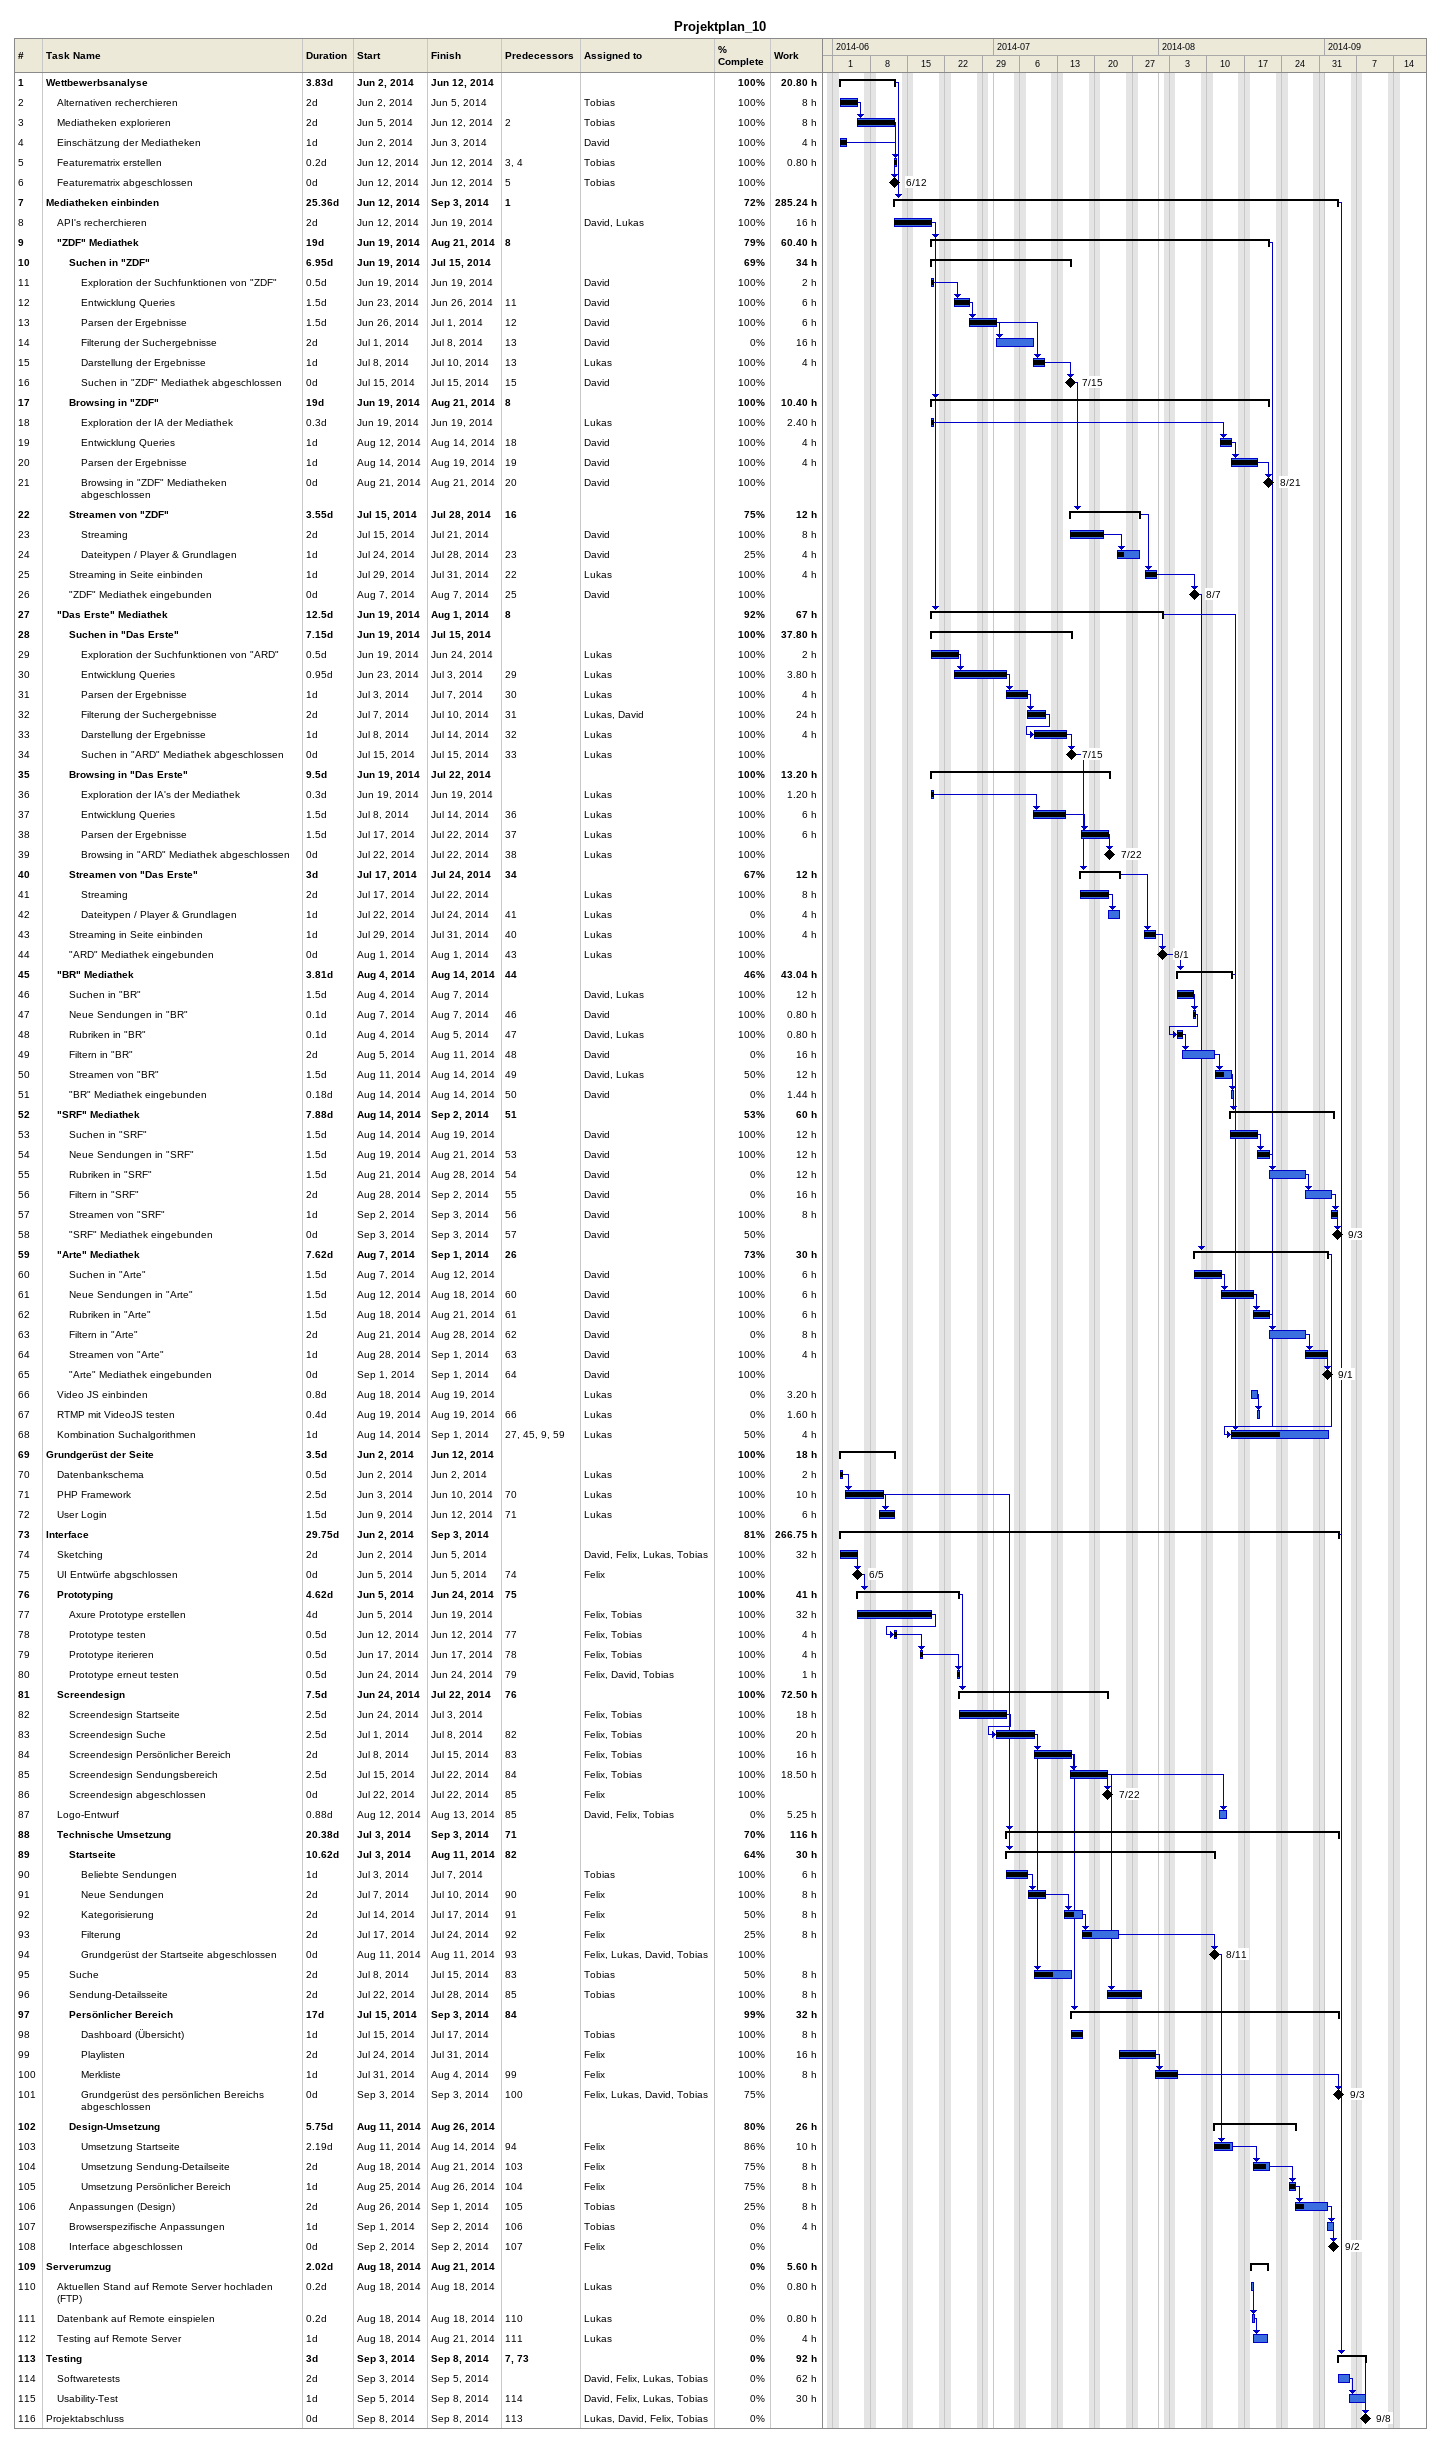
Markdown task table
Projektplan_10

| ID | Level | Task | Duration | Start | Finish | Predecessors | Resources | % complete | Work (h) |
|---|---|---|---|---|---|---|---|---|---|
| 1 | 1 | **Wettbewerbsanalyse** | 3.83d | 2014-06-02 | 2014-06-12 |  |  | 100 | 20.80 |
| 2 | 2 | Alternativen recherchieren | 2d | 2014-06-02 | 2014-06-05 |  | Tobias | 100 | 8 |
| 3 | 2 | Mediatheken explorieren | 2d | 2014-06-05 | 2014-06-12 | 2 | Tobias | 100 | 8 |
| 4 | 2 | Einschätzung der Mediatheken | 1d | 2014-06-02 | 2014-06-03 |  | David | 100 | 4 |
| 5 | 2 | Featurematrix erstellen | 0.2d | 2014-06-12 | 2014-06-12 | 3, 4 | Tobias | 100 | 0.80 |
| 6 | 2 | Featurematrix abgeschlossen | 0d | 2014-06-12 | 2014-06-12 | 5 | Tobias | 100 |  |
| 7 | 1 | **Mediatheken einbinden** | 25.36d | 2014-06-12 | 2014-09-03 | 1 |  | 72 | 285.24 |
| 8 | 2 | API's recherchieren | 2d | 2014-06-12 | 2014-06-19 |  | David, Lukas | 100 | 16 |
| 9 | 2 | **"ZDF" Mediathek** | 19d | 2014-06-19 | 2014-08-21 | 8 |  | 79 | 60.40 |
| 10 | 3 | **Suchen in "ZDF"** | 6.95d | 2014-06-19 | 2014-07-15 |  |  | 69 | 34 |
| 11 | 4 | Exploration der Suchfunktionen von "ZDF" | 0.5d | 2014-06-19 | 2014-06-19 |  | David | 100 | 2 |
| 12 | 4 | Entwicklung Queries | 1.5d | 2014-06-23 | 2014-06-26 | 11 | David | 100 | 6 |
| 13 | 4 | Parsen der Ergebnisse | 1.5d | 2014-06-26 | 2014-07-01 | 12 | David | 100 | 6 |
| 14 | 4 | Filterung der Suchergebnisse | 2d | 2014-07-01 | 2014-07-08 | 13 | David | 0 | 16 |
| 15 | 4 | Darstellung der Ergebnisse | 1d | 2014-07-08 | 2014-07-10 | 13 | Lukas | 100 | 4 |
| 16 | 4 | Suchen in "ZDF" Mediathek abgeschlossen | 0d | 2014-07-15 | 2014-07-15 | 15 | David | 100 |  |
| 17 | 3 | **Browsing in "ZDF"** | 19d | 2014-06-19 | 2014-08-21 | 8 |  | 100 | 10.40 |
| 18 | 4 | Exploration der IA der Mediathek | 0.3d | 2014-06-19 | 2014-06-19 |  | Lukas | 100 | 2.40 |
| 19 | 4 | Entwicklung Queries | 1d | 2014-08-12 | 2014-08-14 | 18 | David | 100 | 4 |
| 20 | 4 | Parsen der Ergebnisse | 1d | 2014-08-14 | 2014-08-19 | 19 | David | 100 | 4 |
| 21 | 4 | Browsing in "ZDF" Mediatheken abgeschlossen | 0d | 2014-08-21 | 2014-08-21 | 20 | David | 100 |  |
| 22 | 3 | **Streamen von "ZDF"** | 3.55d | 2014-07-15 | 2014-07-28 | 16 |  | 75 | 12 |
| 23 | 4 | Streaming | 2d | 2014-07-15 | 2014-07-21 |  | David | 100 | 8 |
| 24 | 4 | Dateitypen / Player & Grundlagen | 1d | 2014-07-24 | 2014-07-28 | 23 | David | 25 | 4 |
| 25 | 3 | Streaming in Seite einbinden | 1d | 2014-07-29 | 2014-07-31 | 22 | Lukas | 100 | 4 |
| 26 | 3 | "ZDF" Mediathek eingebunden | 0d | 2014-08-07 | 2014-08-07 | 25 | David | 100 |  |
| 27 | 2 | **"Das Erste" Mediathek** | 12.5d | 2014-06-19 | 2014-08-01 | 8 |  | 92 | 67 |
| 28 | 3 | **Suchen in "Das Erste"** | 7.15d | 2014-06-19 | 2014-07-15 |  |  | 100 | 37.80 |
| 29 | 4 | Exploration der Suchfunktionen von "ARD" | 0.5d | 2014-06-19 | 2014-06-24 |  | Lukas | 100 | 2 |
| 30 | 4 | Entwicklung Queries | 0.95d | 2014-06-23 | 2014-07-03 | 29 | Lukas | 100 | 3.80 |
| 31 | 4 | Parsen der Ergebnisse | 1d | 2014-07-03 | 2014-07-07 | 30 | Lukas | 100 | 4 |
| 32 | 4 | Filterung der Suchergebnisse | 2d | 2014-07-07 | 2014-07-10 | 31 | Lukas, David | 100 | 24 |
| 33 | 4 | Darstellung der Ergebnisse | 1d | 2014-07-08 | 2014-07-14 | 32 | Lukas | 100 | 4 |
| 34 | 4 | Suchen in "ARD" Mediathek abgeschlossen | 0d | 2014-07-15 | 2014-07-15 | 33 | Lukas | 100 |  |
| 35 | 3 | **Browsing in "Das Erste"** | 9.5d | 2014-06-19 | 2014-07-22 |  |  | 100 | 13.20 |
| 36 | 4 | Exploration der IA's der Mediathek | 0.3d | 2014-06-19 | 2014-06-19 |  | Lukas | 100 | 1.20 |
| 37 | 4 | Entwicklung Queries | 1.5d | 2014-07-08 | 2014-07-14 | 36 | Lukas | 100 | 6 |
| 38 | 4 | Parsen der Ergebnisse | 1.5d | 2014-07-17 | 2014-07-22 | 37 | Lukas | 100 | 6 |
| 39 | 4 | Browsing in "ARD" Mediathek abgeschlossen | 0d | 2014-07-22 | 2014-07-22 | 38 | Lukas | 100 |  |
| 40 | 3 | **Streamen von "Das Erste"** | 3d | 2014-07-17 | 2014-07-24 | 34 |  | 67 | 12 |
| 41 | 4 | Streaming | 2d | 2014-07-17 | 2014-07-22 |  | Lukas | 100 | 8 |
| 42 | 4 | Dateitypen / Player & Grundlagen | 1d | 2014-07-22 | 2014-07-24 | 41 | Lukas | 0 | 4 |
| 43 | 3 | Streaming in Seite einbinden | 1d | 2014-07-29 | 2014-07-31 | 40 | Lukas | 100 | 4 |
| 44 | 3 | "ARD" Mediathek eingebunden | 0d | 2014-08-01 | 2014-08-01 | 43 | Lukas | 100 |  |
| 45 | 2 | **"BR" Mediathek** | 3.81d | 2014-08-04 | 2014-08-14 | 44 |  | 46 | 43.04 |
| 46 | 3 | Suchen in "BR" | 1.5d | 2014-08-04 | 2014-08-07 |  | David, Lukas | 100 | 12 |
| 47 | 3 | Neue Sendungen in "BR" | 0.1d | 2014-08-07 | 2014-08-07 | 46 | David | 100 | 0.80 |
| 48 | 3 | Rubriken in "BR" | 0.1d | 2014-08-04 | 2014-08-05 | 47 | David, Lukas | 100 | 0.80 |
| 49 | 3 | Filtern in "BR" | 2d | 2014-08-05 | 2014-08-11 | 48 | David | 0 | 16 |
| 50 | 3 | Streamen von "BR" | 1.5d | 2014-08-11 | 2014-08-14 | 49 | David, Lukas | 50 | 12 |
| 51 | 3 | "BR" Mediathek eingebunden | 0.18d | 2014-08-14 | 2014-08-14 | 50 | David | 0 | 1.44 |
| 52 | 2 | **"SRF" Mediathek** | 7.88d | 2014-08-14 | 2014-09-02 | 51 |  | 53 | 60 |
| 53 | 3 | Suchen in "SRF" | 1.5d | 2014-08-14 | 2014-08-19 |  | David | 100 | 12 |
| 54 | 3 | Neue Sendungen in "SRF" | 1.5d | 2014-08-19 | 2014-08-21 | 53 | David | 100 | 12 |
| 55 | 3 | Rubriken in "SRF" | 1.5d | 2014-08-21 | 2014-08-28 | 54 | David | 0 | 12 |
| 56 | 3 | Filtern in "SRF" | 2d | 2014-08-28 | 2014-09-02 | 55 | David | 0 | 16 |
| 57 | 3 | Streamen von "SRF" | 1d | 2014-09-02 | 2014-09-03 | 56 | David | 100 | 8 |
| 58 | 3 | "SRF" Mediathek eingebunden | 0d | 2014-09-03 | 2014-09-03 | 57 | David | 50 |  |
| 59 | 2 | **"Arte" Mediathek** | 7.62d | 2014-08-07 | 2014-09-01 | 26 |  | 73 | 30 |
| 60 | 3 | Suchen in "Arte" | 1.5d | 2014-08-07 | 2014-08-12 |  | David | 100 | 6 |
| 61 | 3 | Neue Sendungen in "Arte" | 1.5d | 2014-08-12 | 2014-08-18 | 60 | David | 100 | 6 |
| 62 | 3 | Rubriken in "Arte" | 1.5d | 2014-08-18 | 2014-08-21 | 61 | David | 100 | 6 |
| 63 | 3 | Filtern in "Arte" | 2d | 2014-08-21 | 2014-08-28 | 62 | David | 0 | 8 |
| 64 | 3 | Streamen von "Arte" | 1d | 2014-08-28 | 2014-09-01 | 63 | David | 100 | 4 |
| 65 | 3 | "Arte" Mediathek eingebunden | 0d | 2014-09-01 | 2014-09-01 | 64 | David | 100 |  |
| 66 | 2 | Video JS einbinden | 0.8d | 2014-08-18 | 2014-08-19 |  | Lukas | 0 | 3.20 |
| 67 | 2 | RTMP mit VideoJS testen | 0.4d | 2014-08-19 | 2014-08-19 | 66 | Lukas | 0 | 1.60 |
| 68 | 2 | Kombination Suchalgorithmen | 1d | 2014-08-14 | 2014-09-01 | 27, 45, 9, 59 | Lukas | 50 | 4 |
| 69 | 1 | **Grundgerüst der Seite** | 3.5d | 2014-06-02 | 2014-06-12 |  |  | 100 | 18 |
| 70 | 2 | Datenbankschema | 0.5d | 2014-06-02 | 2014-06-02 |  | Lukas | 100 | 2 |
| 71 | 2 | PHP Framework | 2.5d | 2014-06-03 | 2014-06-10 | 70 | Lukas | 100 | 10 |
| 72 | 2 | User Login | 1.5d | 2014-06-09 | 2014-06-12 | 71 | Lukas | 100 | 6 |
| 73 | 1 | **Interface** | 29.75d | 2014-06-02 | 2014-09-03 |  |  | 81 | 266.75 |
| 74 | 2 | Sketching | 2d | 2014-06-02 | 2014-06-05 |  | David, Felix, Lukas, Tobias | 100 | 32 |
| 75 | 2 | UI Entwürfe abgschlossen | 0d | 2014-06-05 | 2014-06-05 | 74 | Felix | 100 |  |
| 76 | 2 | **Prototyping** | 4.62d | 2014-06-05 | 2014-06-24 | 75 |  | 100 | 41 |
| 77 | 3 | Axure Prototype erstellen | 4d | 2014-06-05 | 2014-06-19 |  | Felix, Tobias | 100 | 32 |
| 78 | 3 | Prototype testen | 0.5d | 2014-06-12 | 2014-06-12 | 77 | Felix, Tobias | 100 | 4 |
| 79 | 3 | Prototype iterieren | 0.5d | 2014-06-17 | 2014-06-17 | 78 | Felix, Tobias | 100 | 4 |
| 80 | 3 | Prototype erneut testen | 0.5d | 2014-06-24 | 2014-06-24 | 79 | Felix, David, Tobias | 100 | 1 |
| 81 | 2 | **Screendesign** | 7.5d | 2014-06-24 | 2014-07-22 | 76 |  | 100 | 72.50 |
| 82 | 3 | Screendesign Startseite | 2.5d | 2014-06-24 | 2014-07-03 |  | Felix, Tobias | 100 | 18 |
| 83 | 3 | Screendesign Suche | 2.5d | 2014-07-01 | 2014-07-08 | 82 | Felix, Tobias | 100 | 20 |
| 84 | 3 | Screendesign Persönlicher Bereich | 2d | 2014-07-08 | 2014-07-15 | 83 | Felix, Tobias | 100 | 16 |
| 85 | 3 | Screendesign Sendungsbereich | 2.5d | 2014-07-15 | 2014-07-22 | 84 | Felix, Tobias | 100 | 18.50 |
| 86 | 3 | Screendesign abgeschlossen | 0d | 2014-07-22 | 2014-07-22 | 85 | Felix | 100 |  |
| 87 | 2 | Logo-Entwurf | 0.88d | 2014-08-12 | 2014-08-13 | 85 | David, Felix, Tobias | 0 | 5.25 |
| 88 | 2 | **Technische Umsetzung** | 20.38d | 2014-07-03 | 2014-09-03 | 71 |  | 70 | 116 |
| 89 | 3 | **Startseite** | 10.62d | 2014-07-03 | 2014-08-11 | 82 |  | 64 | 30 |
| 90 | 4 | Beliebte Sendungen | 1d | 2014-07-03 | 2014-07-07 |  | Tobias | 100 | 6 |
| 91 | 4 | Neue Sendungen | 2d | 2014-07-07 | 2014-07-10 | 90 | Felix | 100 | 8 |
| 92 | 4 | Kategorisierung | 2d | 2014-07-14 | 2014-07-17 | 91 | Felix | 50 | 8 |
| 93 | 4 | Filterung | 2d | 2014-07-17 | 2014-07-24 | 92 | Felix | 25 | 8 |
| 94 | 4 | Grundgerüst der Startseite abgeschlossen | 0d | 2014-08-11 | 2014-08-11 | 93 | Felix, Lukas, David, Tobias | 100 |  |
| 95 | 3 | Suche | 2d | 2014-07-08 | 2014-07-15 | 83 | Tobias | 50 | 8 |
| 96 | 3 | Sendung-Detailsseite | 2d | 2014-07-22 | 2014-07-28 | 85 | Tobias | 100 | 8 |
| 97 | 3 | **Persönlicher Bereich** | 17d | 2014-07-15 | 2014-09-03 | 84 |  | 99 | 32 |
| 98 | 4 | Dashboard (Übersicht) | 1d | 2014-07-15 | 2014-07-17 |  | Tobias | 100 | 8 |
| 99 | 4 | Playlisten | 2d | 2014-07-24 | 2014-07-31 |  | Felix | 100 | 16 |
| 100 | 4 | Merkliste | 1d | 2014-07-31 | 2014-08-04 | 99 | Felix | 100 | 8 |
| 101 | 4 | Grundgerüst des persönlichen Bereichs abgeschlossen | 0d | 2014-09-03 | 2014-09-03 | 100 | Felix, Lukas, David, Tobias | 75 |  |
| 102 | 3 | **Design-Umsetzung** | 5.75d | 2014-08-11 | 2014-08-26 |  |  | 80 | 26 |
| 103 | 4 | Umsetzung Startseite | 2.19d | 2014-08-11 | 2014-08-14 | 94 | Felix | 86 | 10 |
| 104 | 4 | Umsetzung Sendung-Detailseite | 2d | 2014-08-18 | 2014-08-21 | 103 | Felix | 75 | 8 |
| 105 | 4 | Umsetzung Persönlicher Bereich | 1d | 2014-08-25 | 2014-08-26 | 104 | Felix | 75 | 8 |
| 106 | 3 | Anpassungen (Design) | 2d | 2014-08-26 | 2014-09-01 | 105 | Tobias | 25 | 8 |
| 107 | 3 | Browserspezifische Anpassungen | 1d | 2014-09-01 | 2014-09-02 | 106 | Tobias | 0 | 4 |
| 108 | 3 | Interface abgeschlossen | 0d | 2014-09-02 | 2014-09-02 | 107 | Felix | 0 |  |
| 109 | 1 | **Serverumzug** | 2.02d | 2014-08-18 | 2014-08-21 |  |  | 0 | 5.60 |
| 110 | 2 | Aktuellen Stand auf Remote Server hochladen (FTP) | 0.2d | 2014-08-18 | 2014-08-18 |  | Lukas | 0 | 0.80 |
| 111 | 2 | Datenbank auf Remote einspielen | 0.2d | 2014-08-18 | 2014-08-18 | 110 | Lukas | 0 | 0.80 |
| 112 | 2 | Testing auf Remote Server | 1d | 2014-08-18 | 2014-08-21 | 111 | Lukas | 0 | 4 |
| 113 | 1 | **Testing** | 3d | 2014-09-03 | 2014-09-08 | 7, 73 |  | 0 | 92 |
| 114 | 2 | Softwaretests | 2d | 2014-09-03 | 2014-09-05 |  | David, Felix, Lukas, Tobias | 0 | 62 |
| 115 | 2 | Usability-Test | 1d | 2014-09-05 | 2014-09-08 | 114 | David, Felix, Lukas, Tobias | 0 | 30 |
| 116 | 1 | Projektabschluss | 0d | 2014-09-08 | 2014-09-08 | 113 | Lukas, David, Felix, Tobias | 0 |  |
